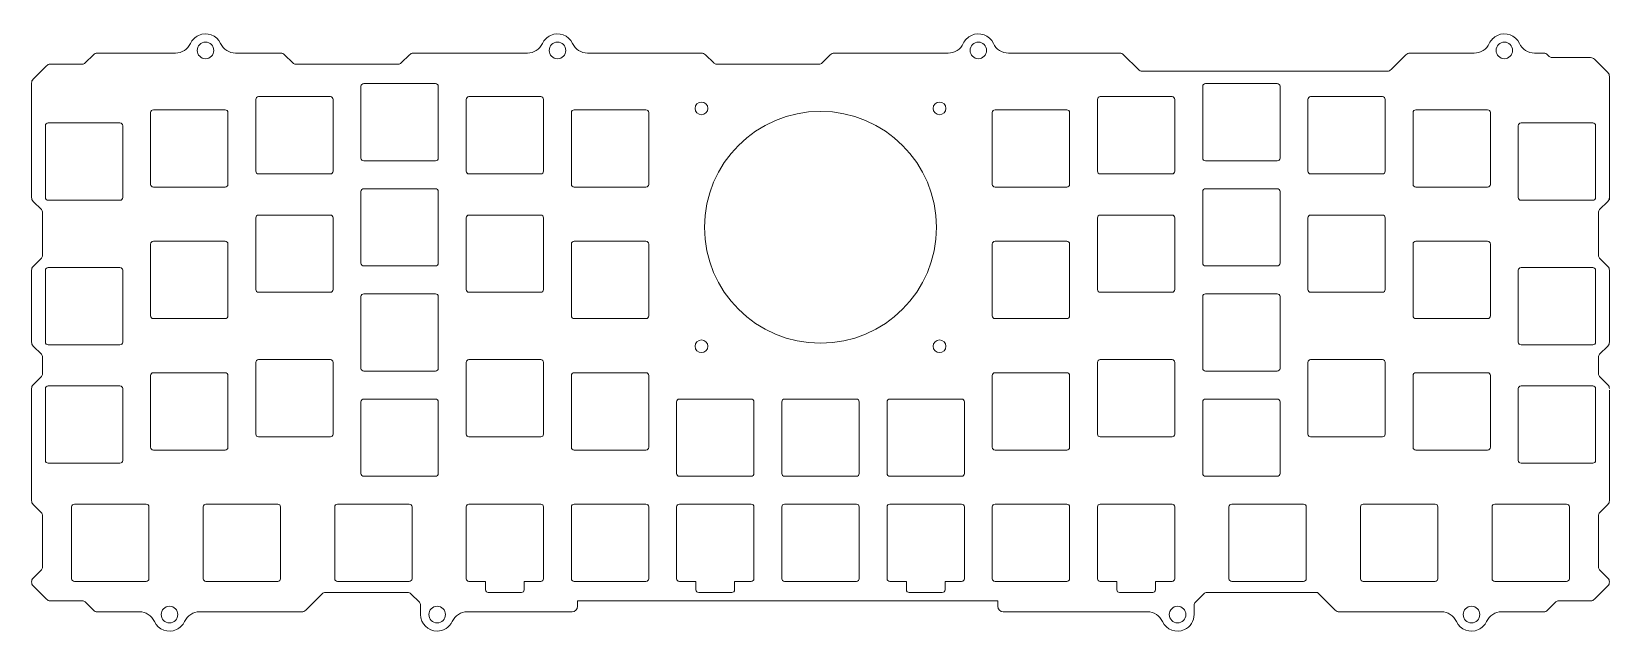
# Model space of a CAD drawing. Header units: millimetres. Extents: x 26 to 312, y 16 to 125.
import ezdxf

# ---------------------------------------------------------------- set-up
doc = ezdxf.new("R2010")
doc.units = ezdxf.units.MM
doc.header["$MEASUREMENT"] = 0
doc.layers.add('레이어 1', color=7, linetype='Continuous', lineweight=0)

msp = doc.modelspace()

# ---------------------------------------------------------------- linework, layer by layer
at = {"layer": '레이어 1'}
for p, q in [((124.86, 21.82), (124.86, 20.92)), ((200.94, 21.82), (200.94, 20.92))]:
    msp.add_line(p, q, dxfattribs=at)
at = {"layer": '레이어 1', "lineweight": 5}
for centre, radius in [((57.5, 121.62), 1.5), ((121.23, 121.62), 1.5), ((197.43, 121.62), 1.5), ((292.67, 121.62), 1.5), ((147.3, 111.12), 1.15), ((190.4, 111.12), 1.15), ((147.3, 68.02), 1.15), ((190.4, 68.02), 1.15), ((50.98, 19.42), 1.5), ((99.44, 19.42), 1.5), ((233.5, 19.42), 1.5), ((286.72, 19.42), 1.5)]:
    msp.add_circle(centre, radius, dxfattribs=at)
at = {"layer": '레이어 1', "lineweight": 9}
msp.add_circle((168.85, 89.57), 21, dxfattribs=at)
at = {"layer": '레이어 1', "extrusion": (0, 0, -1)}
for centre, start, end in [((-123.86, 20.92), 180, 270), ((-201.94, 20.92), 270, 0)]:
    msp.add_arc(centre, 1, start, end, dxfattribs=at)
at = {"layer": '레이어 1'}
for centre, radius, start, end in [((124.97, 21.81), 0.112, 95.8352, 174.1648), ((200.82, 21.8), 0.122, 9.5011, 80.4989)]:
    msp.add_arc(centre, radius, start, end, dxfattribs=at)
at = {"layer": '레이어 1', "lineweight": 5}
for points in [[(52.05, 121.12), (53.22, 121.12), (54.28, 121.8), (54.77, 122.87)], [(60.23, 122.87), (60.72, 121.8), (61.78, 121.12), (62.95, 121.12)], [(115.77, 121.12), (116.94, 121.12), (118.01, 121.8), (118.5, 122.87)], [(123.95, 122.87), (124.44, 121.8), (125.51, 121.12), (126.68, 121.12)], [(191.97, 121.12), (193.14, 121.12), (194.21, 121.8), (194.7, 122.87)], [(200.15, 122.87), (200.64, 121.8), (201.71, 121.12), (202.88, 121.12)], [(287.22, 121.12), (288.39, 121.12), (289.46, 121.8), (289.95, 122.87)], [(295.4, 122.87), (295.89, 121.8), (296.96, 121.12), (298.13, 121.12)], [(37.21, 120.82), (37.21, 120.82), (35.72, 119.34), (35.72, 119.34)], [(37.91, 121.12), (37.65, 121.12), (37.39, 121.01), (37.21, 120.82)], [(52.05, 121.12), (52.05, 121.12), (37.91, 121.12), (37.91, 121.12)], [(71.11, 121.12), (71.11, 121.12), (62.95, 121.12), (62.95, 121.12)], [(71.82, 120.82), (71.63, 121.01), (71.38, 121.12), (71.11, 121.12)], [(73.31, 119.34), (73.31, 119.34), (71.82, 120.82), (71.82, 120.82)], [(94.43, 120.82), (94.43, 120.82), (92.94, 119.34), (92.94, 119.34)], [(95.14, 121.12), (94.87, 121.12), (94.62, 121.01), (94.43, 120.82)], [(115.77, 121.12), (115.77, 121.12), (95.14, 121.12), (95.14, 121.12)], [(147.31, 121.12), (147.31, 121.12), (126.68, 121.12), (126.68, 121.12)], [(148.02, 120.82), (147.83, 121.01), (147.58, 121.12), (147.31, 121.12)], [(149.51, 119.34), (149.51, 119.34), (148.02, 120.82), (148.02, 120.82)], [(170.63, 120.82), (170.63, 120.82), (169.14, 119.34), (169.14, 119.34)], [(171.34, 121.12), (171.07, 121.12), (170.82, 121.01), (170.63, 120.82)], [(191.97, 121.12), (191.97, 121.12), (171.34, 121.12), (171.34, 121.12)], [(223.02, 121.12), (223.02, 121.12), (202.88, 121.12), (202.88, 121.12)], [(223.73, 120.82), (223.54, 121.01), (223.28, 121.12), (223.02, 121.12)], [(226.4, 118.15), (226.4, 118.15), (223.73, 120.82), (223.73, 120.82)], [(274.85, 120.82), (274.85, 120.82), (272.18, 118.15), (272.18, 118.15)], [(275.56, 121.12), (275.29, 121.12), (275.04, 121.01), (274.85, 120.82)], [(287.22, 121.12), (287.22, 121.12), (275.56, 121.12), (275.56, 121.12)], [(299.79, 121.12), (299.79, 121.12), (298.13, 121.12), (298.13, 121.12)], [(300.49, 120.82), (300.31, 121.01), (300.05, 121.12), (299.79, 121.12)], [(300.78, 120.54), (300.78, 120.54), (300.49, 120.82), (300.49, 120.82)], [(300.78, 120.54), (300.92, 120.4), (301.11, 120.32), (301.31, 120.32)], [(308.29, 120.32), (308.29, 120.32), (301.31, 120.32), (301.31, 120.32)], [(308.99, 120.02), (308.81, 120.21), (308.55, 120.32), (308.29, 120.32)], [(311.41, 117.61), (311.41, 117.61), (308.99, 120.02), (308.99, 120.02)], [(28.71, 118.82), (28.71, 118.82), (26.29, 116.41), (26.29, 116.41)], [(29.41, 119.12), (29.15, 119.12), (28.89, 119.01), (28.71, 118.82)], [(35.19, 119.12), (35.19, 119.12), (29.41, 119.12), (29.41, 119.12)], [(35.19, 119.12), (35.39, 119.12), (35.58, 119.2), (35.72, 119.34)], [(73.31, 119.34), (73.45, 119.2), (73.64, 119.12), (73.84, 119.12)], [(92.41, 119.12), (92.41, 119.12), (73.84, 119.12), (73.84, 119.12)], [(92.41, 119.12), (92.61, 119.12), (92.8, 119.2), (92.94, 119.34)], [(149.51, 119.34), (149.65, 119.2), (149.84, 119.12), (150.04, 119.12)], [(168.61, 119.12), (168.61, 119.12), (150.04, 119.12), (150.04, 119.12)], [(168.61, 119.12), (168.81, 119.12), (169, 119.2), (169.14, 119.34)], [(226.4, 118.15), (226.58, 117.97), (226.84, 117.86), (227.1, 117.86)], [(271.47, 117.86), (271.47, 117.86), (227.1, 117.86), (227.1, 117.86)], [(271.47, 117.86), (271.74, 117.86), (271.99, 117.97), (272.18, 118.15)], [(311.7, 116.9), (311.7, 117.17), (311.59, 117.42), (311.41, 117.61)], [(26.29, 116.41), (26.11, 116.22), (26, 115.97), (26, 115.7)], [(26, 115.7), (26, 115.7), (26, 94.97), (26, 94.97)], [(86.15, 115.62), (85.87, 115.62), (85.65, 115.39), (85.65, 115.12)], [(85.65, 115.12), (85.65, 115.12), (85.65, 102.12), (85.65, 102.12)], [(86.15, 115.62), (86.15, 115.62), (99.15, 115.62), (99.15, 115.62)], [(99.65, 115.12), (99.65, 115.39), (99.43, 115.62), (99.15, 115.62)], [(99.65, 115.12), (99.65, 115.12), (99.65, 102.12), (99.65, 102.12)], [(238.55, 115.62), (238.27, 115.62), (238.05, 115.39), (238.05, 115.12)], [(238.05, 115.12), (238.05, 115.12), (238.05, 102.12), (238.05, 102.12)], [(238.55, 115.62), (238.55, 115.62), (251.55, 115.62), (251.55, 115.62)], [(252.05, 115.12), (252.05, 115.39), (251.83, 115.62), (251.55, 115.62)], [(252.05, 115.12), (252.05, 115.12), (252.05, 102.12), (252.05, 102.12)], [(311.7, 94.56), (311.7, 94.56), (311.7, 116.9), (311.7, 116.9)], [(67.1, 113.24), (66.82, 113.24), (66.6, 113.01), (66.6, 112.74)], [(66.6, 112.74), (66.6, 112.74), (66.6, 99.74), (66.6, 99.74)], [(80.1, 113.24), (80.1, 113.24), (67.1, 113.24), (67.1, 113.24)], [(80.6, 112.74), (80.6, 112.74), (80.6, 99.74), (80.6, 99.74)], [(105.2, 113.24), (104.92, 113.24), (104.7, 113.01), (104.7, 112.74)], [(104.7, 112.74), (104.7, 112.74), (104.7, 99.74), (104.7, 99.74)], [(118.2, 113.24), (118.2, 113.24), (105.2, 113.24), (105.2, 113.24)], [(118.7, 112.74), (118.7, 112.74), (118.7, 99.74), (118.7, 99.74)], [(219.5, 113.24), (219.22, 113.24), (219, 113.01), (219, 112.74)], [(219, 112.74), (219, 112.74), (219, 99.74), (219, 99.74)], [(232.5, 113.24), (232.5, 113.24), (219.5, 113.24), (219.5, 113.24)], [(233, 112.74), (233, 112.74), (233, 99.74), (233, 99.74)], [(257.6, 113.24), (257.32, 113.24), (257.1, 113.01), (257.1, 112.74)], [(257.1, 112.74), (257.1, 112.74), (257.1, 99.74), (257.1, 99.74)], [(270.6, 113.24), (270.6, 113.24), (257.6, 113.24), (257.6, 113.24)], [(271.1, 112.74), (271.1, 112.74), (271.1, 99.74), (271.1, 99.74)], [(48.05, 110.85), (47.77, 110.85), (47.55, 110.63), (47.55, 110.35)], [(47.55, 110.35), (47.55, 110.35), (47.55, 97.35), (47.55, 97.35)], [(61.05, 110.85), (61.05, 110.85), (48.05, 110.85), (48.05, 110.85)], [(61.55, 110.35), (61.55, 110.63), (61.33, 110.85), (61.05, 110.85)], [(61.55, 110.35), (61.55, 110.35), (61.55, 97.35), (61.55, 97.35)], [(124.25, 110.85), (123.97, 110.85), (123.75, 110.63), (123.75, 110.35)], [(123.75, 110.35), (123.75, 110.35), (123.75, 97.35), (123.75, 97.35)], [(137.25, 110.85), (137.25, 110.85), (124.25, 110.85), (124.25, 110.85)], [(137.75, 110.35), (137.75, 110.63), (137.53, 110.85), (137.25, 110.85)], [(137.75, 110.35), (137.75, 110.35), (137.75, 97.35), (137.75, 97.35)], [(200.45, 110.85), (200.17, 110.85), (199.95, 110.63), (199.95, 110.35)], [(199.95, 110.35), (199.95, 110.35), (199.95, 97.35), (199.95, 97.35)], [(213.45, 110.85), (213.45, 110.85), (200.45, 110.85), (200.45, 110.85)], [(213.95, 110.35), (213.95, 110.63), (213.73, 110.85), (213.45, 110.85)], [(213.95, 110.35), (213.95, 110.35), (213.95, 97.35), (213.95, 97.35)], [(276.65, 110.85), (276.37, 110.85), (276.15, 110.63), (276.15, 110.35)], [(276.15, 110.35), (276.15, 110.35), (276.15, 97.35), (276.15, 97.35)], [(289.65, 110.85), (289.65, 110.85), (276.65, 110.85), (276.65, 110.85)], [(290.15, 110.35), (290.15, 110.63), (289.93, 110.85), (289.65, 110.85)], [(290.15, 110.35), (290.15, 110.35), (290.15, 97.35), (290.15, 97.35)], [(29, 108.47), (28.72, 108.47), (28.5, 108.25), (28.5, 107.97)], [(28.5, 107.97), (28.5, 107.97), (28.5, 94.97), (28.5, 94.97)], [(42, 108.47), (42, 108.47), (29, 108.47), (29, 108.47)], [(42.5, 107.97), (42.5, 108.25), (42.28, 108.47), (42, 108.47)], [(42.5, 107.97), (42.5, 107.97), (42.5, 94.97), (42.5, 94.97)], [(295.7, 108.47), (295.42, 108.47), (295.2, 108.25), (295.2, 107.97)], [(295.2, 107.97), (295.2, 107.97), (295.2, 94.97), (295.2, 94.97)], [(308.7, 108.47), (308.7, 108.47), (295.7, 108.47), (295.7, 108.47)], [(309.2, 107.97), (309.2, 107.97), (309.2, 94.97), (309.2, 94.97)], [(85.65, 102.12), (85.65, 101.84), (85.87, 101.62), (86.15, 101.62)], [(86.15, 101.62), (86.15, 101.62), (99.15, 101.62), (99.15, 101.62)], [(99.15, 101.62), (99.43, 101.62), (99.65, 101.84), (99.65, 102.12)], [(238.05, 102.12), (238.05, 101.84), (238.27, 101.62), (238.55, 101.62)], [(238.55, 101.62), (238.55, 101.62), (251.55, 101.62), (251.55, 101.62)], [(251.55, 101.62), (251.83, 101.62), (252.05, 101.84), (252.05, 102.12)], [(47.55, 97.35), (47.55, 97.08), (47.77, 96.85), (48.05, 96.85)], [(61.05, 96.85), (61.33, 96.85), (61.55, 97.08), (61.55, 97.35)], [(66.6, 99.74), (66.6, 99.46), (66.82, 99.24), (67.1, 99.24)], [(80.1, 99.24), (80.1, 99.24), (67.1, 99.24), (67.1, 99.24)], [(80.1, 99.24), (80.38, 99.24), (80.6, 99.46), (80.6, 99.74)], [(104.7, 99.74), (104.7, 99.46), (104.92, 99.24), (105.2, 99.24)], [(118.2, 99.24), (118.2, 99.24), (105.2, 99.24), (105.2, 99.24)], [(118.2, 99.24), (118.48, 99.24), (118.7, 99.46), (118.7, 99.74)], [(123.75, 97.35), (123.75, 97.08), (123.97, 96.85), (124.25, 96.85)], [(137.25, 96.85), (137.53, 96.85), (137.75, 97.08), (137.75, 97.35)], [(199.95, 97.35), (199.95, 97.08), (200.17, 96.85), (200.45, 96.85)], [(213.45, 96.85), (213.73, 96.85), (213.95, 97.08), (213.95, 97.35)], [(219, 99.74), (219, 99.46), (219.22, 99.24), (219.5, 99.24)], [(232.5, 99.24), (232.5, 99.24), (219.5, 99.24), (219.5, 99.24)], [(232.5, 99.24), (232.78, 99.24), (233, 99.46), (233, 99.74)], [(257.1, 99.74), (257.1, 99.46), (257.32, 99.24), (257.6, 99.24)], [(270.6, 99.24), (270.6, 99.24), (257.6, 99.24), (257.6, 99.24)], [(270.6, 99.24), (270.88, 99.24), (271.1, 99.46), (271.1, 99.74)], [(276.15, 97.35), (276.15, 97.08), (276.37, 96.85), (276.65, 96.85)], [(289.65, 96.85), (289.93, 96.85), (290.15, 97.08), (290.15, 97.35)], [(26, 94.97), (26, 94.71), (26.11, 94.45), (26.29, 94.27)], [(28.5, 94.97), (28.5, 94.7), (28.72, 94.47), (29, 94.47)], [(42, 94.47), (42, 94.47), (29, 94.47), (29, 94.47)], [(42, 94.47), (42.28, 94.47), (42.5, 94.7), (42.5, 94.97)], [(61.05, 96.85), (61.05, 96.85), (48.05, 96.85), (48.05, 96.85)], [(86.15, 96.57), (85.87, 96.57), (85.65, 96.34), (85.65, 96.07)], [(85.65, 96.07), (85.65, 96.07), (85.65, 83.07), (85.65, 83.07)], [(86.15, 96.57), (86.15, 96.57), (99.15, 96.57), (99.15, 96.57)], [(99.65, 96.07), (99.65, 96.34), (99.43, 96.57), (99.15, 96.57)], [(99.65, 96.07), (99.65, 96.07), (99.65, 83.07), (99.65, 83.07)], [(137.25, 96.85), (137.25, 96.85), (124.25, 96.85), (124.25, 96.85)], [(213.45, 96.85), (213.45, 96.85), (200.45, 96.85), (200.45, 96.85)], [(238.55, 96.57), (238.27, 96.57), (238.05, 96.34), (238.05, 96.07)], [(238.05, 96.07), (238.05, 96.07), (238.05, 83.07), (238.05, 83.07)], [(238.55, 96.57), (238.55, 96.57), (251.55, 96.57), (251.55, 96.57)], [(252.05, 96.07), (252.05, 96.34), (251.83, 96.57), (251.55, 96.57)], [(252.05, 96.07), (252.05, 96.07), (252.05, 83.07), (252.05, 83.07)], [(289.65, 96.85), (289.65, 96.85), (276.65, 96.85), (276.65, 96.85)], [(295.2, 94.97), (295.2, 94.7), (295.42, 94.47), (295.7, 94.47)], [(308.7, 94.47), (308.7, 94.47), (295.7, 94.47), (295.7, 94.47)], [(308.7, 94.47), (308.98, 94.47), (309.2, 94.7), (309.2, 94.97)], [(311.41, 94.27), (311.59, 94.45), (311.7, 94.71), (311.7, 94.97)], [(26.29, 94.27), (26.29, 94.27), (27.78, 92.78), (27.78, 92.78)], [(28, 92.25), (28, 92.45), (27.92, 92.64), (27.78, 92.78)], [(28, 92.25), (28, 92.25), (28, 84.5), (28, 84.5)], [(67.1, 91.8), (66.82, 91.8), (66.6, 91.58), (66.6, 91.3)], [(67.1, 91.8), (67.1, 91.8), (80.1, 91.8), (80.1, 91.8)], [(80.6, 91.3), (80.6, 91.58), (80.38, 91.8), (80.1, 91.8)], [(105.2, 91.8), (104.92, 91.8), (104.7, 91.58), (104.7, 91.3)], [(105.2, 91.8), (105.2, 91.8), (118.2, 91.8), (118.2, 91.8)], [(118.7, 91.3), (118.7, 91.58), (118.48, 91.8), (118.2, 91.8)], [(219.5, 91.8), (219.22, 91.8), (219, 91.58), (219, 91.3)], [(219.5, 91.8), (219.5, 91.8), (232.5, 91.8), (232.5, 91.8)], [(233, 91.3), (233, 91.58), (232.78, 91.8), (232.5, 91.8)], [(257.6, 91.8), (257.32, 91.8), (257.1, 91.58), (257.1, 91.3)], [(257.6, 91.8), (257.6, 91.8), (270.6, 91.8), (270.6, 91.8)], [(271.1, 91.3), (271.1, 91.58), (270.88, 91.8), (270.6, 91.8)], [(309.92, 92.78), (309.78, 92.64), (309.7, 92.45), (309.7, 92.25)], [(309.7, 92.25), (309.7, 92.25), (309.7, 84.5), (309.7, 84.5)], [(311.41, 94.27), (311.41, 94.27), (309.92, 92.78), (309.92, 92.78)], [(66.6, 91.3), (66.6, 91.3), (66.6, 78.3), (66.6, 78.3)], [(80.6, 91.3), (80.6, 91.3), (80.6, 78.3), (80.6, 78.3)], [(104.7, 91.3), (104.7, 91.3), (104.7, 78.3), (104.7, 78.3)], [(118.7, 91.3), (118.7, 91.3), (118.7, 78.3), (118.7, 78.3)], [(219, 91.3), (219, 91.3), (219, 78.3), (219, 78.3)], [(233, 91.3), (233, 91.3), (233, 78.3), (233, 78.3)], [(257.1, 91.3), (257.1, 91.3), (257.1, 78.3), (257.1, 78.3)], [(271.1, 91.3), (271.1, 91.3), (271.1, 78.3), (271.1, 78.3)], [(48.05, 87.04), (47.77, 87.04), (47.55, 86.82), (47.55, 86.54)], [(47.55, 86.54), (47.55, 86.54), (47.55, 73.54), (47.55, 73.54)], [(48.05, 87.04), (48.05, 87.04), (61.05, 87.04), (61.05, 87.04)], [(61.55, 86.54), (61.55, 86.82), (61.33, 87.04), (61.05, 87.04)], [(61.55, 86.54), (61.55, 86.54), (61.55, 73.54), (61.55, 73.54)], [(124.25, 87.04), (123.97, 87.04), (123.75, 86.82), (123.75, 86.54)], [(123.75, 86.54), (123.75, 86.54), (123.75, 73.54), (123.75, 73.54)], [(124.25, 87.04), (124.25, 87.04), (137.25, 87.04), (137.25, 87.04)], [(137.75, 86.54), (137.75, 86.82), (137.53, 87.04), (137.25, 87.04)], [(137.75, 86.54), (137.75, 86.54), (137.75, 73.54), (137.75, 73.54)], [(200.45, 87.04), (200.17, 87.04), (199.95, 86.82), (199.95, 86.54)], [(199.95, 86.54), (199.95, 86.54), (199.95, 73.54), (199.95, 73.54)], [(200.45, 87.04), (200.45, 87.04), (213.45, 87.04), (213.45, 87.04)], [(213.95, 86.54), (213.95, 86.82), (213.73, 87.04), (213.45, 87.04)], [(213.95, 86.54), (213.95, 86.54), (213.95, 73.54), (213.95, 73.54)], [(276.65, 87.04), (276.37, 87.04), (276.15, 86.82), (276.15, 86.54)], [(276.15, 86.54), (276.15, 86.54), (276.15, 73.54), (276.15, 73.54)], [(276.65, 87.04), (276.65, 87.04), (289.65, 87.04), (289.65, 87.04)], [(290.15, 86.54), (290.15, 86.82), (289.93, 87.04), (289.65, 87.04)], [(290.15, 86.54), (290.15, 86.54), (290.15, 73.54), (290.15, 73.54)], [(27.78, 83.97), (27.78, 83.97), (26.29, 82.49), (26.29, 82.49)], [(27.78, 83.97), (27.92, 84.12), (28, 84.31), (28, 84.5)], [(85.65, 83.07), (85.65, 82.79), (85.87, 82.57), (86.15, 82.57)], [(99.15, 82.57), (99.43, 82.57), (99.65, 82.79), (99.65, 83.07)], [(238.05, 83.07), (238.05, 82.79), (238.27, 82.57), (238.55, 82.57)], [(251.55, 82.57), (251.83, 82.57), (252.05, 82.79), (252.05, 83.07)], [(309.7, 84.5), (309.7, 84.31), (309.78, 84.12), (309.92, 83.97)], [(309.92, 83.97), (309.92, 83.97), (311.41, 82.49), (311.41, 82.49)], [(26.29, 82.49), (26.11, 82.3), (26, 82.05), (26, 81.78)], [(26, 81.78), (26, 81.78), (26, 68.78), (26, 68.78)], [(29, 82.28), (28.72, 82.28), (28.5, 82.06), (28.5, 81.78)], [(28.5, 81.78), (28.5, 81.78), (28.5, 68.78), (28.5, 68.78)], [(29, 82.28), (29, 82.28), (42, 82.28), (42, 82.28)], [(42.5, 81.78), (42.5, 82.06), (42.28, 82.28), (42, 82.28)], [(42.5, 81.78), (42.5, 81.78), (42.5, 68.78), (42.5, 68.78)], [(86.15, 82.57), (86.15, 82.57), (99.15, 82.57), (99.15, 82.57)], [(238.55, 82.57), (238.55, 82.57), (251.55, 82.57), (251.55, 82.57)], [(295.7, 82.28), (295.42, 82.28), (295.2, 82.06), (295.2, 81.78)], [(295.2, 81.78), (295.2, 81.78), (295.2, 68.78), (295.2, 68.78)], [(295.7, 82.28), (295.7, 82.28), (308.7, 82.28), (308.7, 82.28)], [(309.2, 81.78), (309.2, 82.06), (308.98, 82.28), (308.7, 82.28)], [(309.2, 81.78), (309.2, 81.78), (309.2, 68.78), (309.2, 68.78)], [(311.7, 81.78), (311.7, 82.05), (311.59, 82.3), (311.41, 82.49)], [(311.7, 81.78), (311.7, 81.78), (311.7, 68.78), (311.7, 68.78)], [(66.6, 78.3), (66.6, 78.03), (66.82, 77.8), (67.1, 77.8)], [(67.1, 77.8), (67.1, 77.8), (80.1, 77.8), (80.1, 77.8)], [(80.1, 77.8), (80.38, 77.8), (80.6, 78.03), (80.6, 78.3)], [(86.15, 77.52), (85.87, 77.52), (85.65, 77.29), (85.65, 77.02)], [(86.15, 77.52), (86.15, 77.52), (99.15, 77.52), (99.15, 77.52)], [(99.65, 77.02), (99.65, 77.29), (99.43, 77.52), (99.15, 77.52)], [(104.7, 78.3), (104.7, 78.03), (104.92, 77.8), (105.2, 77.8)], [(105.2, 77.8), (105.2, 77.8), (118.2, 77.8), (118.2, 77.8)], [(118.2, 77.8), (118.48, 77.8), (118.7, 78.03), (118.7, 78.3)], [(219, 78.3), (219, 78.03), (219.22, 77.8), (219.5, 77.8)], [(219.5, 77.8), (219.5, 77.8), (232.5, 77.8), (232.5, 77.8)], [(232.5, 77.8), (232.78, 77.8), (233, 78.03), (233, 78.3)], [(238.55, 77.52), (238.27, 77.52), (238.05, 77.29), (238.05, 77.02)], [(238.55, 77.52), (238.55, 77.52), (251.55, 77.52), (251.55, 77.52)], [(252.05, 77.02), (252.05, 77.29), (251.83, 77.52), (251.55, 77.52)], [(257.1, 78.3), (257.1, 78.03), (257.32, 77.8), (257.6, 77.8)], [(257.6, 77.8), (257.6, 77.8), (270.6, 77.8), (270.6, 77.8)], [(270.6, 77.8), (270.88, 77.8), (271.1, 78.03), (271.1, 78.3)], [(85.65, 77.02), (85.65, 77.02), (85.65, 64.02), (85.65, 64.02)], [(99.65, 77.02), (99.65, 77.02), (99.65, 64.02), (99.65, 64.02)], [(238.05, 77.02), (238.05, 77.02), (238.05, 64.02), (238.05, 64.02)], [(252.05, 77.02), (252.05, 77.02), (252.05, 64.02), (252.05, 64.02)], [(47.55, 73.54), (47.55, 73.27), (47.77, 73.04), (48.05, 73.04)], [(48.05, 73.04), (48.05, 73.04), (61.05, 73.04), (61.05, 73.04)], [(61.05, 73.04), (61.33, 73.04), (61.55, 73.27), (61.55, 73.54)], [(123.75, 73.54), (123.75, 73.27), (123.97, 73.04), (124.25, 73.04)], [(124.25, 73.04), (124.25, 73.04), (137.25, 73.04), (137.25, 73.04)], [(137.25, 73.04), (137.53, 73.04), (137.75, 73.27), (137.75, 73.54)], [(199.95, 73.54), (199.95, 73.27), (200.17, 73.04), (200.45, 73.04)], [(200.45, 73.04), (200.45, 73.04), (213.45, 73.04), (213.45, 73.04)], [(213.45, 73.04), (213.73, 73.04), (213.95, 73.27), (213.95, 73.54)], [(276.15, 73.54), (276.15, 73.27), (276.37, 73.04), (276.65, 73.04)], [(276.65, 73.04), (276.65, 73.04), (289.65, 73.04), (289.65, 73.04)], [(289.65, 73.04), (289.93, 73.04), (290.15, 73.27), (290.15, 73.54)], [(26, 68.78), (26, 68.51), (26.11, 68.26), (26.29, 68.07)], [(28.5, 68.78), (28.5, 68.5), (28.72, 68.28), (29, 68.28)], [(42, 68.28), (42.28, 68.28), (42.5, 68.5), (42.5, 68.78)], [(295.2, 68.78), (295.2, 68.5), (295.42, 68.28), (295.7, 68.28)], [(308.7, 68.28), (308.98, 68.28), (309.2, 68.5), (309.2, 68.78)], [(311.41, 68.07), (311.59, 68.26), (311.7, 68.51), (311.7, 68.78)], [(26.29, 68.07), (26.29, 68.07), (27.78, 66.59), (27.78, 66.59)], [(28, 66.05), (28, 66.25), (27.92, 66.44), (27.78, 66.59)], [(28, 66.05), (28, 66.05), (28, 63.07), (28, 63.07)], [(29, 68.28), (29, 68.28), (42, 68.28), (42, 68.28)], [(295.7, 68.28), (295.7, 68.28), (308.7, 68.28), (308.7, 68.28)], [(309.92, 66.59), (309.78, 66.44), (309.7, 66.25), (309.7, 66.05)], [(309.7, 66.05), (309.7, 66.05), (309.7, 63.07), (309.7, 63.07)], [(311.41, 68.07), (311.41, 68.07), (309.92, 66.59), (309.92, 66.59)], [(27.78, 62.54), (27.92, 62.68), (28, 62.87), (28, 63.07)], [(48.05, 63.23), (47.77, 63.23), (47.55, 63.01), (47.55, 62.73)], [(61.05, 63.23), (61.05, 63.23), (48.05, 63.23), (48.05, 63.23)], [(61.55, 62.73), (61.55, 63.01), (61.33, 63.23), (61.05, 63.23)], [(67.1, 65.61), (66.82, 65.61), (66.6, 65.39), (66.6, 65.11)], [(66.6, 65.11), (66.6, 65.11), (66.6, 52.11), (66.6, 52.11)], [(80.1, 65.61), (80.1, 65.61), (67.1, 65.61), (67.1, 65.61)], [(80.6, 65.11), (80.6, 65.11), (80.6, 52.11), (80.6, 52.11)], [(85.65, 64.02), (85.65, 63.74), (85.87, 63.52), (86.15, 63.52)], [(86.15, 63.52), (86.15, 63.52), (99.15, 63.52), (99.15, 63.52)], [(99.15, 63.52), (99.43, 63.52), (99.65, 63.74), (99.65, 64.02)], [(105.2, 65.61), (104.92, 65.61), (104.7, 65.39), (104.7, 65.11)], [(104.7, 65.11), (104.7, 65.11), (104.7, 52.11), (104.7, 52.11)], [(118.2, 65.61), (118.2, 65.61), (105.2, 65.61), (105.2, 65.61)], [(118.7, 65.11), (118.7, 65.11), (118.7, 52.11), (118.7, 52.11)], [(124.25, 63.23), (123.97, 63.23), (123.75, 63.01), (123.75, 62.73)], [(137.25, 63.23), (137.25, 63.23), (124.25, 63.23), (124.25, 63.23)], [(137.75, 62.73), (137.75, 63.01), (137.53, 63.23), (137.25, 63.23)], [(200.45, 63.23), (200.17, 63.23), (199.95, 63.01), (199.95, 62.73)], [(213.45, 63.23), (213.45, 63.23), (200.45, 63.23), (200.45, 63.23)], [(213.95, 62.73), (213.95, 63.01), (213.73, 63.23), (213.45, 63.23)], [(219.5, 65.61), (219.22, 65.61), (219, 65.39), (219, 65.11)], [(219, 65.11), (219, 65.11), (219, 52.11), (219, 52.11)], [(232.5, 65.61), (232.5, 65.61), (219.5, 65.61), (219.5, 65.61)], [(233, 65.11), (233, 65.11), (233, 52.11), (233, 52.11)], [(238.05, 64.02), (238.05, 63.74), (238.27, 63.52), (238.55, 63.52)], [(238.55, 63.52), (238.55, 63.52), (251.55, 63.52), (251.55, 63.52)], [(251.55, 63.52), (251.83, 63.52), (252.05, 63.74), (252.05, 64.02)], [(257.6, 65.61), (257.32, 65.61), (257.1, 65.39), (257.1, 65.11)], [(257.1, 65.11), (257.1, 65.11), (257.1, 52.11), (257.1, 52.11)], [(270.6, 65.61), (270.6, 65.61), (257.6, 65.61), (257.6, 65.61)], [(271.1, 65.11), (271.1, 65.11), (271.1, 52.11), (271.1, 52.11)], [(276.65, 63.23), (276.37, 63.23), (276.15, 63.01), (276.15, 62.73)], [(289.65, 63.23), (289.65, 63.23), (276.65, 63.23), (276.65, 63.23)], [(290.15, 62.73), (290.15, 63.01), (289.93, 63.23), (289.65, 63.23)], [(309.7, 63.07), (309.7, 62.87), (309.78, 62.68), (309.92, 62.54)], [(26.29, 61.06), (26.11, 60.87), (26, 60.61), (26, 60.35)], [(26, 60.35), (26, 60.35), (26, 40.07), (26, 40.07)], [(27.78, 62.54), (27.78, 62.54), (26.29, 61.06), (26.29, 61.06)], [(29, 60.85), (28.72, 60.85), (28.5, 60.62), (28.5, 60.35)], [(28.5, 60.35), (28.5, 60.35), (28.5, 47.35), (28.5, 47.35)], [(42, 60.85), (42, 60.85), (29, 60.85), (29, 60.85)], [(42.5, 60.35), (42.5, 60.62), (42.28, 60.85), (42, 60.85)], [(42.5, 60.35), (42.5, 60.35), (42.5, 47.35), (42.5, 47.35)], [(47.55, 62.73), (47.55, 62.73), (47.55, 49.73), (47.55, 49.73)], [(61.55, 62.73), (61.55, 62.73), (61.55, 49.73), (61.55, 49.73)], [(123.75, 62.73), (123.75, 62.73), (123.75, 49.73), (123.75, 49.73)], [(137.75, 62.73), (137.75, 62.73), (137.75, 49.73), (137.75, 49.73)], [(199.95, 62.73), (199.95, 62.73), (199.95, 49.73), (199.95, 49.73)], [(213.95, 62.73), (213.95, 62.73), (213.95, 49.73), (213.95, 49.73)], [(276.15, 62.73), (276.15, 62.73), (276.15, 49.73), (276.15, 49.73)], [(290.15, 62.73), (290.15, 62.73), (290.15, 49.73), (290.15, 49.73)], [(295.7, 60.85), (295.42, 60.85), (295.2, 60.62), (295.2, 60.35)], [(295.2, 60.35), (295.2, 60.35), (295.2, 47.35), (295.2, 47.35)], [(308.7, 60.85), (308.7, 60.85), (295.7, 60.85), (295.7, 60.85)], [(309.2, 60.35), (309.2, 60.35), (309.2, 47.35), (309.2, 47.35)], [(309.92, 62.54), (309.92, 62.54), (311.41, 61.06), (311.41, 61.06)], [(311.7, 60.35), (311.7, 60.61), (311.59, 60.87), (311.41, 61.06)], [(311.7, 40.07), (311.7, 40.07), (311.7, 60.1), (311.7, 60.1)], [(86.15, 58.47), (85.87, 58.47), (85.65, 58.24), (85.65, 57.97)], [(85.65, 57.97), (85.65, 57.97), (85.65, 44.97), (85.65, 44.97)], [(86.15, 58.47), (86.15, 58.47), (99.15, 58.47), (99.15, 58.47)], [(99.65, 57.97), (99.65, 58.24), (99.43, 58.47), (99.15, 58.47)], [(99.65, 57.97), (99.65, 57.97), (99.65, 44.97), (99.65, 44.97)], [(143.3, 58.47), (143.02, 58.47), (142.8, 58.24), (142.8, 57.97)], [(142.8, 57.97), (142.8, 57.97), (142.8, 44.97), (142.8, 44.97)], [(143.3, 58.47), (143.3, 58.47), (156.3, 58.47), (156.3, 58.47)], [(156.8, 57.97), (156.8, 58.24), (156.58, 58.47), (156.3, 58.47)], [(156.8, 57.97), (156.8, 57.97), (156.8, 44.97), (156.8, 44.97)], [(162.35, 58.47), (162.07, 58.47), (161.85, 58.24), (161.85, 57.97)], [(161.85, 57.97), (161.85, 57.97), (161.85, 44.97), (161.85, 44.97)], [(162.35, 58.47), (162.35, 58.47), (175.35, 58.47), (175.35, 58.47)], [(175.85, 57.97), (175.85, 58.24), (175.63, 58.47), (175.35, 58.47)], [(175.85, 57.97), (175.85, 57.97), (175.85, 44.97), (175.85, 44.97)], [(181.4, 58.47), (181.12, 58.47), (180.9, 58.24), (180.9, 57.97)], [(180.9, 57.97), (180.9, 57.97), (180.9, 44.97), (180.9, 44.97)], [(181.4, 58.47), (181.4, 58.47), (194.4, 58.47), (194.4, 58.47)], [(194.9, 57.97), (194.9, 58.24), (194.68, 58.47), (194.4, 58.47)], [(194.9, 57.97), (194.9, 57.97), (194.9, 44.97), (194.9, 44.97)], [(238.55, 58.47), (238.27, 58.47), (238.05, 58.24), (238.05, 57.97)], [(238.05, 57.97), (238.05, 57.97), (238.05, 44.97), (238.05, 44.97)], [(238.55, 58.47), (238.55, 58.47), (251.55, 58.47), (251.55, 58.47)], [(252.05, 57.97), (252.05, 58.24), (251.83, 58.47), (251.55, 58.47)], [(252.05, 57.97), (252.05, 57.97), (252.05, 44.97), (252.05, 44.97)], [(66.6, 52.11), (66.6, 51.83), (66.82, 51.61), (67.1, 51.61)], [(80.1, 51.61), (80.1, 51.61), (67.1, 51.61), (67.1, 51.61)], [(80.1, 51.61), (80.38, 51.61), (80.6, 51.83), (80.6, 52.11)], [(104.7, 52.11), (104.7, 51.83), (104.92, 51.61), (105.2, 51.61)], [(118.2, 51.61), (118.2, 51.61), (105.2, 51.61), (105.2, 51.61)], [(118.2, 51.61), (118.48, 51.61), (118.7, 51.83), (118.7, 52.11)], [(219, 52.11), (219, 51.83), (219.22, 51.61), (219.5, 51.61)], [(232.5, 51.61), (232.5, 51.61), (219.5, 51.61), (219.5, 51.61)], [(232.5, 51.61), (232.78, 51.61), (233, 51.83), (233, 52.11)], [(257.1, 52.11), (257.1, 51.83), (257.32, 51.61), (257.6, 51.61)], [(270.6, 51.61), (270.6, 51.61), (257.6, 51.61), (257.6, 51.61)], [(270.6, 51.61), (270.88, 51.61), (271.1, 51.83), (271.1, 52.11)], [(47.55, 49.73), (47.55, 49.45), (47.77, 49.23), (48.05, 49.23)], [(61.05, 49.23), (61.05, 49.23), (48.05, 49.23), (48.05, 49.23)], [(61.05, 49.23), (61.33, 49.23), (61.55, 49.45), (61.55, 49.73)], [(123.75, 49.73), (123.75, 49.45), (123.97, 49.23), (124.25, 49.23)], [(137.25, 49.23), (137.25, 49.23), (124.25, 49.23), (124.25, 49.23)], [(137.25, 49.23), (137.53, 49.23), (137.75, 49.45), (137.75, 49.73)], [(199.95, 49.73), (199.95, 49.45), (200.17, 49.23), (200.45, 49.23)], [(213.45, 49.23), (213.45, 49.23), (200.45, 49.23), (200.45, 49.23)], [(213.45, 49.23), (213.73, 49.23), (213.95, 49.45), (213.95, 49.73)], [(276.15, 49.73), (276.15, 49.45), (276.37, 49.23), (276.65, 49.23)], [(289.65, 49.23), (289.65, 49.23), (276.65, 49.23), (276.65, 49.23)], [(289.65, 49.23), (289.93, 49.23), (290.15, 49.45), (290.15, 49.73)], [(28.5, 47.35), (28.5, 47.07), (28.72, 46.85), (29, 46.85)], [(42, 46.85), (42, 46.85), (29, 46.85), (29, 46.85)], [(42, 46.85), (42.28, 46.85), (42.5, 47.07), (42.5, 47.35)], [(295.2, 47.35), (295.2, 47.07), (295.42, 46.85), (295.7, 46.85)], [(308.7, 46.85), (308.7, 46.85), (295.7, 46.85), (295.7, 46.85)], [(308.7, 46.85), (308.98, 46.85), (309.2, 47.07), (309.2, 47.35)], [(85.65, 44.97), (85.65, 44.69), (85.87, 44.47), (86.15, 44.47)], [(86.15, 44.47), (86.15, 44.47), (99.15, 44.47), (99.15, 44.47)], [(99.15, 44.47), (99.43, 44.47), (99.65, 44.69), (99.65, 44.97)], [(142.8, 44.97), (142.8, 44.69), (143.02, 44.47), (143.3, 44.47)], [(143.3, 44.47), (143.3, 44.47), (156.3, 44.47), (156.3, 44.47)], [(156.3, 44.47), (156.58, 44.47), (156.8, 44.69), (156.8, 44.97)], [(161.85, 44.97), (161.85, 44.69), (162.07, 44.47), (162.35, 44.47)], [(162.35, 44.47), (162.35, 44.47), (175.35, 44.47), (175.35, 44.47)], [(175.35, 44.47), (175.63, 44.47), (175.85, 44.69), (175.85, 44.97)], [(180.9, 44.97), (180.9, 44.69), (181.12, 44.47), (181.4, 44.47)], [(181.4, 44.47), (181.4, 44.47), (194.4, 44.47), (194.4, 44.47)], [(194.4, 44.47), (194.68, 44.47), (194.9, 44.69), (194.9, 44.97)], [(238.05, 44.97), (238.05, 44.69), (238.27, 44.47), (238.55, 44.47)], [(238.55, 44.47), (238.55, 44.47), (251.55, 44.47), (251.55, 44.47)], [(251.55, 44.47), (251.83, 44.47), (252.05, 44.69), (252.05, 44.97)], [(26, 40.07), (26, 39.8), (26.11, 39.55), (26.29, 39.36)], [(311.41, 39.36), (311.59, 39.55), (311.7, 39.8), (311.7, 40.07)], [(26.29, 39.36), (26.29, 39.36), (27.78, 37.88), (27.78, 37.88)], [(28, 37.34), (28, 37.54), (27.92, 37.73), (27.78, 37.88)], [(28, 37.34), (28, 37.34), (28, 28.06), (28, 28.06)], [(33.76, 39.42), (33.49, 39.42), (33.26, 39.19), (33.26, 38.92)], [(33.26, 38.92), (33.26, 38.92), (33.26, 25.92), (33.26, 25.92)], [(33.76, 39.42), (33.76, 39.42), (46.76, 39.42), (46.76, 39.42)], [(47.26, 38.92), (47.26, 39.19), (47.04, 39.42), (46.76, 39.42)], [(47.26, 38.92), (47.26, 38.92), (47.26, 25.92), (47.26, 25.92)], [(57.58, 39.42), (57.3, 39.42), (57.08, 39.19), (57.08, 38.92)], [(57.08, 38.92), (57.08, 38.92), (57.08, 25.92), (57.08, 25.92)], [(57.58, 39.42), (57.58, 39.42), (70.58, 39.42), (70.58, 39.42)], [(71.08, 38.92), (71.08, 39.19), (70.85, 39.42), (70.58, 39.42)], [(71.08, 38.92), (71.08, 38.92), (71.08, 25.92), (71.08, 25.92)], [(81.39, 39.42), (81.11, 39.42), (80.89, 39.19), (80.89, 38.92)], [(80.89, 38.92), (80.89, 38.92), (80.89, 25.92), (80.89, 25.92)], [(81.39, 39.42), (81.39, 39.42), (94.39, 39.42), (94.39, 39.42)], [(94.89, 38.92), (94.89, 39.19), (94.66, 39.42), (94.39, 39.42)], [(94.89, 38.92), (94.89, 38.92), (94.89, 25.92), (94.89, 25.92)], [(105.2, 39.42), (104.92, 39.42), (104.7, 39.19), (104.7, 38.92)], [(104.7, 38.92), (104.7, 38.92), (104.7, 25.92), (104.7, 25.92)], [(105.2, 39.42), (105.2, 39.42), (118.2, 39.42), (118.2, 39.42)], [(118.7, 38.92), (118.7, 39.19), (118.48, 39.42), (118.2, 39.42)], [(118.7, 38.92), (118.7, 38.92), (118.7, 25.92), (118.7, 25.92)], [(124.25, 39.42), (123.97, 39.42), (123.75, 39.19), (123.75, 38.92)], [(123.75, 38.92), (123.75, 38.92), (123.75, 25.92), (123.75, 25.92)], [(124.25, 39.42), (124.25, 39.42), (137.25, 39.42), (137.25, 39.42)], [(137.75, 38.92), (137.75, 39.19), (137.53, 39.42), (137.25, 39.42)], [(137.75, 38.92), (137.75, 38.92), (137.75, 25.92), (137.75, 25.92)], [(143.3, 39.42), (143.02, 39.42), (142.8, 39.19), (142.8, 38.92)], [(142.8, 38.92), (142.8, 38.92), (142.8, 25.92), (142.8, 25.92)], [(143.3, 39.42), (143.3, 39.42), (156.3, 39.42), (156.3, 39.42)], [(156.8, 38.92), (156.8, 39.19), (156.58, 39.42), (156.3, 39.42)], [(156.8, 38.92), (156.8, 38.92), (156.8, 25.92), (156.8, 25.92)], [(162.35, 39.42), (162.07, 39.42), (161.85, 39.19), (161.85, 38.92)], [(161.85, 38.92), (161.85, 38.92), (161.85, 25.92), (161.85, 25.92)], [(162.35, 39.42), (162.35, 39.42), (175.35, 39.42), (175.35, 39.42)], [(175.85, 38.92), (175.85, 39.19), (175.63, 39.42), (175.35, 39.42)], [(175.85, 38.92), (175.85, 38.92), (175.85, 25.92), (175.85, 25.92)], [(181.4, 39.42), (181.12, 39.42), (180.9, 39.19), (180.9, 38.92)], [(180.9, 38.92), (180.9, 38.92), (180.9, 25.92), (180.9, 25.92)], [(181.4, 39.42), (181.4, 39.42), (194.4, 39.42), (194.4, 39.42)], [(194.9, 38.92), (194.9, 39.19), (194.68, 39.42), (194.4, 39.42)], [(194.9, 38.92), (194.9, 38.92), (194.9, 25.92), (194.9, 25.92)], [(200.45, 39.42), (200.17, 39.42), (199.95, 39.19), (199.95, 38.92)], [(199.95, 38.92), (199.95, 38.92), (199.95, 25.92), (199.95, 25.92)], [(200.45, 39.42), (200.45, 39.42), (213.45, 39.42), (213.45, 39.42)], [(213.95, 38.92), (213.95, 39.19), (213.73, 39.42), (213.45, 39.42)], [(213.95, 38.92), (213.95, 38.92), (213.95, 25.92), (213.95, 25.92)], [(219.5, 39.42), (219.22, 39.42), (219, 39.19), (219, 38.92)], [(219, 38.92), (219, 38.92), (219, 25.92), (219, 25.92)], [(219.5, 39.42), (219.5, 39.42), (232.5, 39.42), (232.5, 39.42)], [(233, 38.92), (233, 39.19), (232.78, 39.42), (232.5, 39.42)], [(233, 38.92), (233, 38.92), (233, 25.92), (233, 25.92)], [(243.31, 39.42), (243.04, 39.42), (242.81, 39.19), (242.81, 38.92)], [(242.81, 38.92), (242.81, 38.92), (242.81, 25.92), (242.81, 25.92)], [(243.31, 39.42), (243.31, 39.42), (256.31, 39.42), (256.31, 39.42)], [(256.81, 38.92), (256.81, 39.19), (256.59, 39.42), (256.31, 39.42)], [(256.81, 38.92), (256.81, 38.92), (256.81, 25.92), (256.81, 25.92)], [(267.13, 39.42), (266.85, 39.42), (266.63, 39.19), (266.63, 38.92)], [(266.63, 38.92), (266.63, 38.92), (266.63, 25.92), (266.63, 25.92)], [(267.13, 39.42), (267.13, 39.42), (280.13, 39.42), (280.13, 39.42)], [(280.63, 38.92), (280.63, 39.19), (280.4, 39.42), (280.13, 39.42)], [(280.63, 38.92), (280.63, 38.92), (280.63, 25.92), (280.63, 25.92)], [(290.94, 39.42), (290.66, 39.42), (290.44, 39.19), (290.44, 38.92)], [(290.44, 38.92), (290.44, 38.92), (290.44, 25.92), (290.44, 25.92)], [(290.94, 39.42), (290.94, 39.42), (303.94, 39.42), (303.94, 39.42)], [(304.44, 38.92), (304.44, 39.19), (304.21, 39.42), (303.94, 39.42)], [(304.44, 38.92), (304.44, 38.92), (304.44, 25.92), (304.44, 25.92)], [(309.92, 37.88), (309.78, 37.73), (309.7, 37.54), (309.7, 37.34)], [(309.7, 37.34), (309.7, 37.34), (309.7, 28.06), (309.7, 28.06)], [(311.41, 39.36), (311.41, 39.36), (309.92, 37.88), (309.92, 37.88)], [(26.29, 26.04), (26.11, 25.85), (26, 25.6), (26, 25.33)], [(27.78, 27.53), (27.78, 27.53), (26.29, 26.04), (26.29, 26.04)], [(27.78, 27.53), (27.92, 27.67), (28, 27.86), (28, 28.06)], [(33.26, 25.92), (33.26, 25.64), (33.49, 25.42), (33.76, 25.42)], [(46.76, 25.42), (47.04, 25.42), (47.26, 25.64), (47.26, 25.92)], [(57.08, 25.92), (57.08, 25.64), (57.3, 25.42), (57.58, 25.42)], [(70.58, 25.42), (70.85, 25.42), (71.08, 25.64), (71.08, 25.92)], [(80.89, 25.92), (80.89, 25.64), (81.11, 25.42), (81.39, 25.42)], [(94.39, 25.42), (94.66, 25.42), (94.89, 25.64), (94.89, 25.92)], [(104.7, 25.92), (104.7, 25.64), (104.92, 25.42), (105.2, 25.42)], [(118.2, 25.42), (118.48, 25.42), (118.7, 25.64), (118.7, 25.92)], [(123.75, 25.92), (123.75, 25.64), (123.97, 25.42), (124.25, 25.42)], [(137.25, 25.42), (137.53, 25.42), (137.75, 25.64), (137.75, 25.92)], [(142.8, 25.92), (142.8, 25.64), (143.02, 25.42), (143.3, 25.42)], [(156.3, 25.42), (156.58, 25.42), (156.8, 25.64), (156.8, 25.92)], [(161.85, 25.92), (161.85, 25.64), (162.07, 25.42), (162.35, 25.42)], [(175.35, 25.42), (175.63, 25.42), (175.85, 25.64), (175.85, 25.92)], [(180.9, 25.92), (180.9, 25.64), (181.12, 25.42), (181.4, 25.42)], [(194.4, 25.42), (194.68, 25.42), (194.9, 25.64), (194.9, 25.92)], [(199.95, 25.92), (199.95, 25.64), (200.17, 25.42), (200.45, 25.42)], [(213.45, 25.42), (213.73, 25.42), (213.95, 25.64), (213.95, 25.92)], [(219, 25.92), (219, 25.64), (219.22, 25.42), (219.5, 25.42)], [(232.5, 25.42), (232.78, 25.42), (233, 25.64), (233, 25.92)], [(242.81, 25.92), (242.81, 25.64), (243.04, 25.42), (243.31, 25.42)], [(256.31, 25.42), (256.59, 25.42), (256.81, 25.64), (256.81, 25.92)], [(266.63, 25.92), (266.63, 25.64), (266.85, 25.42), (267.13, 25.42)], [(280.13, 25.42), (280.4, 25.42), (280.63, 25.64), (280.63, 25.92)], [(290.44, 25.92), (290.44, 25.64), (290.66, 25.42), (290.94, 25.42)], [(303.94, 25.42), (304.21, 25.42), (304.44, 25.64), (304.44, 25.92)], [(309.7, 28.06), (309.7, 27.86), (309.78, 27.67), (309.92, 27.53)], [(309.92, 27.53), (309.92, 27.53), (311.41, 26.04), (311.41, 26.04)], [(311.7, 25.33), (311.7, 25.6), (311.59, 25.85), (311.41, 26.04)], [(26, 25.33), (26, 25.07), (26.11, 24.81), (26.29, 24.62)], [(26.29, 24.62), (26.29, 24.62), (28.71, 22.21), (28.71, 22.21)], [(33.76, 25.42), (33.76, 25.42), (46.76, 25.42), (46.76, 25.42)], [(57.58, 25.42), (57.58, 25.42), (70.58, 25.42), (70.58, 25.42)], [(75.64, 20.21), (75.64, 20.21), (78.63, 23.2), (78.63, 23.2)], [(79.16, 23.42), (78.96, 23.42), (78.77, 23.34), (78.63, 23.2)], [(79.16, 23.42), (79.16, 23.42), (94.13, 23.42), (94.13, 23.42)], [(81.39, 25.42), (81.39, 25.42), (94.39, 25.42), (94.39, 25.42)], [(94.66, 23.2), (94.52, 23.34), (94.33, 23.42), (94.13, 23.42)], [(94.66, 23.2), (94.66, 23.2), (96.22, 21.64), (96.22, 21.64)], [(105.2, 25.42), (105.2, 25.42), (108.2, 25.42), (108.2, 25.42)], [(108.2, 25.42), (108.2, 25.42), (108.2, 23.92), (108.2, 23.92)], [(108.2, 23.92), (108.2, 23.64), (108.42, 23.42), (108.7, 23.42)], [(108.7, 23.42), (108.7, 23.42), (114.7, 23.42), (114.7, 23.42)], [(114.7, 23.42), (114.98, 23.42), (115.2, 23.64), (115.2, 23.92)], [(118.2, 25.42), (118.2, 25.42), (115.2, 25.42), (115.2, 25.42)], [(115.2, 25.42), (115.2, 25.42), (115.2, 23.92), (115.2, 23.92)], [(124.25, 25.42), (124.25, 25.42), (137.25, 25.42), (137.25, 25.42)], [(143.3, 25.42), (143.3, 25.42), (146.3, 25.42), (146.3, 25.42)], [(146.3, 25.42), (146.3, 25.42), (146.3, 23.92), (146.3, 23.92)], [(146.3, 23.92), (146.3, 23.64), (146.52, 23.42), (146.8, 23.42)], [(146.8, 23.42), (146.8, 23.42), (152.8, 23.42), (152.8, 23.42)], [(152.8, 23.42), (153.08, 23.42), (153.3, 23.64), (153.3, 23.92)], [(156.3, 25.42), (156.3, 25.42), (153.3, 25.42), (153.3, 25.42)], [(153.3, 25.42), (153.3, 25.42), (153.3, 23.92), (153.3, 23.92)], [(162.35, 25.42), (162.35, 25.42), (175.35, 25.42), (175.35, 25.42)], [(181.4, 25.42), (181.4, 25.42), (184.4, 25.42), (184.4, 25.42)], [(184.4, 25.42), (184.4, 25.42), (184.4, 23.92), (184.4, 23.92)], [(184.4, 23.92), (184.4, 23.64), (184.62, 23.42), (184.9, 23.42)], [(184.9, 23.42), (184.9, 23.42), (190.9, 23.42), (190.9, 23.42)], [(190.9, 23.42), (191.18, 23.42), (191.4, 23.64), (191.4, 23.92)], [(191.4, 25.42), (191.4, 25.42), (191.4, 23.92), (191.4, 23.92)], [(191.4, 25.42), (191.4, 25.42), (194.4, 25.42), (194.4, 25.42)], [(200.45, 25.42), (200.45, 25.42), (213.45, 25.42), (213.45, 25.42)], [(219.5, 25.42), (219.5, 25.42), (222.5, 25.42), (222.5, 25.42)], [(222.5, 25.42), (222.5, 25.42), (222.5, 23.92), (222.5, 23.92)], [(222.5, 23.92), (222.5, 23.64), (222.72, 23.42), (223, 23.42)], [(223, 23.42), (223, 23.42), (229, 23.42), (229, 23.42)], [(229, 23.42), (229.28, 23.42), (229.5, 23.64), (229.5, 23.92)], [(229.5, 25.42), (229.5, 25.42), (232.5, 25.42), (232.5, 25.42)], [(229.5, 25.42), (229.5, 25.42), (229.5, 23.92), (229.5, 23.92)], [(236.72, 21.64), (236.72, 21.64), (238.28, 23.2), (238.28, 23.2)], [(238.81, 23.42), (238.61, 23.42), (238.42, 23.34), (238.28, 23.2)], [(238.81, 23.42), (238.81, 23.42), (258.84, 23.42), (258.84, 23.42)], [(243.31, 25.42), (243.31, 25.42), (256.31, 25.42), (256.31, 25.42)], [(258.84, 23.42), (258.84, 23.42), (262.05, 20.21), (262.05, 20.21)], [(267.13, 25.42), (267.13, 25.42), (280.13, 25.42), (280.13, 25.42)], [(290.94, 25.42), (290.94, 25.42), (303.94, 25.42), (303.94, 25.42)], [(308.99, 22.21), (308.99, 22.21), (311.41, 24.62), (311.41, 24.62)], [(311.41, 24.62), (311.59, 24.81), (311.7, 25.07), (311.7, 25.33)], [(28.71, 22.21), (28.89, 22.02), (29.15, 21.92), (29.41, 21.92)], [(29.41, 21.92), (29.41, 21.92), (35.19, 21.92), (35.19, 21.92)], [(35.72, 21.7), (35.58, 21.84), (35.39, 21.92), (35.19, 21.92)], [(35.72, 21.7), (35.72, 21.7), (37.21, 20.21), (37.21, 20.21)], [(37.21, 20.21), (37.39, 20.02), (37.65, 19.92), (37.91, 19.92)], [(74.93, 19.92), (75.2, 19.92), (75.45, 20.02), (75.64, 20.21)], [(96.44, 21.11), (96.44, 21.31), (96.36, 21.5), (96.22, 21.64)], [(96.44, 21.11), (96.44, 21.11), (96.44, 19.42), (96.44, 19.42)], [(124.96, 21.92), (124.96, 21.92), (200.84, 21.92), (200.84, 21.92)], [(236.72, 21.64), (236.58, 21.5), (236.5, 21.31), (236.5, 21.11)], [(236.5, 19.42), (236.5, 19.42), (236.5, 21.11), (236.5, 21.11)], [(262.05, 20.21), (262.24, 20.02), (262.49, 19.92), (262.76, 19.92)], [(299.79, 19.92), (300.05, 19.92), (300.31, 20.02), (300.49, 20.21)], [(300.49, 20.21), (300.49, 20.21), (301.98, 21.7), (301.98, 21.7)], [(302.51, 21.92), (302.31, 21.92), (302.12, 21.84), (301.98, 21.7)], [(302.51, 21.92), (302.51, 21.92), (308.29, 21.92), (308.29, 21.92)], [(308.29, 21.92), (308.55, 21.92), (308.81, 22.02), (308.99, 22.21)], [(37.91, 19.92), (37.91, 19.92), (45.52, 19.92), (45.52, 19.92)], [(48.25, 18.17), (47.76, 19.23), (46.7, 19.92), (45.52, 19.92)], [(56.43, 19.92), (55.26, 19.92), (54.19, 19.23), (53.71, 18.17)], [(56.43, 19.92), (56.43, 19.92), (74.93, 19.92), (74.93, 19.92)], [(104.9, 19.92), (103.72, 19.92), (102.66, 19.23), (102.17, 18.17)], [(104.9, 19.92), (104.9, 19.92), (123.86, 19.92), (123.86, 19.92)], [(201.94, 19.92), (201.94, 19.92), (228.05, 19.92), (228.05, 19.92)], [(230.77, 18.17), (230.28, 19.23), (229.22, 19.92), (228.05, 19.92)], [(262.76, 19.92), (262.76, 19.92), (281.27, 19.92), (281.27, 19.92)], [(283.99, 18.17), (283.51, 19.23), (282.44, 19.92), (281.27, 19.92)], [(292.18, 19.92), (291, 19.92), (289.94, 19.23), (289.45, 18.17)], [(292.18, 19.92), (292.18, 19.92), (299.79, 19.92), (299.79, 19.92)]]:
    msp.add_open_spline(points, degree=3, dxfattribs=at)
for points in [[(60.23, 122.87), (59.54, 124.37), (57.76, 125.03), (56.25, 124.34), (55.6, 124.04), (55.07, 123.52), (54.77, 122.87)], [(123.95, 122.87), (123.26, 124.37), (121.48, 125.03), (119.98, 124.34), (119.32, 124.04), (118.8, 123.52), (118.5, 122.87)], [(200.15, 122.87), (199.46, 124.37), (197.68, 125.03), (196.17, 124.34), (195.52, 124.04), (195, 123.52), (194.7, 122.87)], [(295.4, 122.87), (294.71, 124.37), (292.93, 125.03), (291.42, 124.34), (290.77, 124.04), (290.25, 123.52), (289.95, 122.87)], [(80.6, 112.74), (80.6, 113.01), (80.38, 113.24), (80.1, 113.24), (80.1, 113.24), (80.1, 113.24), (80.1, 113.24)], [(118.7, 112.74), (118.7, 113.01), (118.48, 113.24), (118.2, 113.24), (118.2, 113.24), (118.2, 113.24), (118.2, 113.24)], [(233, 112.74), (233, 113.01), (232.78, 113.24), (232.5, 113.24), (232.5, 113.24), (232.5, 113.24), (232.5, 113.24)], [(271.1, 112.74), (271.1, 113.01), (270.88, 113.24), (270.6, 113.24), (270.6, 113.24), (270.6, 113.24), (270.6, 113.24)], [(309.2, 107.97), (309.2, 108.25), (308.98, 108.47), (308.7, 108.47), (308.7, 108.47), (308.7, 108.47), (308.7, 108.47)], [(80.6, 65.11), (80.6, 65.39), (80.38, 65.61), (80.1, 65.61), (80.1, 65.61), (80.1, 65.61), (80.1, 65.61)], [(118.7, 65.11), (118.7, 65.39), (118.48, 65.61), (118.2, 65.61), (118.2, 65.61), (118.2, 65.61), (118.2, 65.61)], [(233, 65.11), (233, 65.39), (232.78, 65.61), (232.5, 65.61), (232.5, 65.61), (232.5, 65.61), (232.5, 65.61)], [(271.1, 65.11), (271.1, 65.39), (270.88, 65.61), (270.6, 65.61), (270.6, 65.61), (270.6, 65.61), (270.6, 65.61)], [(309.2, 60.35), (309.2, 60.62), (308.98, 60.85), (308.7, 60.85), (308.7, 60.85), (308.7, 60.85), (308.7, 60.85)], [(48.25, 18.17), (48.94, 16.66), (50.72, 16), (52.23, 16.69), (52.88, 16.99), (53.41, 17.51), (53.71, 18.17)], [(96.44, 19.42), (96.44, 17.76), (97.79, 16.42), (99.44, 16.42), (100.62, 16.42), (101.68, 17.1), (102.17, 18.17)], [(230.77, 18.17), (231.46, 16.66), (233.24, 16), (234.75, 16.69), (235.82, 17.18), (236.5, 18.24), (236.5, 19.42)], [(283.99, 18.17), (284.69, 16.66), (286.47, 16), (287.97, 16.69), (288.63, 16.99), (289.15, 17.51), (289.45, 18.17)]]:
    msp.add_open_spline(points, degree=3, knots=[0, 0, 0, 0, 1, 1, 1, 2, 2, 2, 2], dxfattribs=at)

doc.saveas('drawing.dxf')
